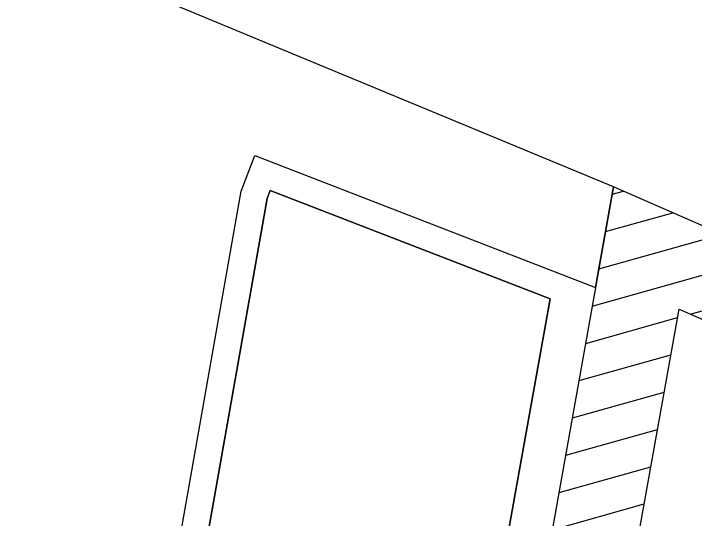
# Model space of a CAD drawing. Header units: centimetres. Extents: x 139057 to 200038, y 34824 to 80516.
# Drawn here: x 172811 to 173446, y 79115 to 79586 of the extents above; entities that cross this region are included whole.
import ezdxf

# ---------------------------------------------------------------- set-up
doc = ezdxf.new("R2010")
doc.units = ezdxf.units.CM
doc.header["$LTSCALE"] = 100
doc.linetypes.add('HIDDEN', pattern=[0.5, 0.25, -0.25])
for name, color, linetype in [('A-100-CAMP-GRIGLIE', 251, 'Continuous'), ('A-GRIGLIATI', 8, 'Continuous'), ('A-SOLAI', 3, 'Continuous'), ('ASFALTO', 2, 'Continuous'), ('CR_RILIEVO PARATIA', 5, 'Continuous')]:
    doc.layers.add(name, color=color, linetype=linetype)

msp = doc.modelspace()

# ---------------------------------------------------------------- hatches: boundary and pattern name
at = {"layer": 'CR_RILIEVO PARATIA'}
h = msp.add_hatch(dxfattribs=at)
h.set_pattern_fill('ANSI31', color=256, scale=10, angle=150.66, style=0)
h.set_pattern_definition([(195.66, (4104738.345, -384253.99), (8.57022335, -30.57145354), [])])
h.paths.add_polyline_path([(174413, 69454.12), (174443.24, 69528.19), (171766.46, 70620.92), (171661.18, 71301.4), (172674.52, 75079.32), (173430.46, 79311.01), (177868.94, 77361.24), (178171, 77229.98), (178202.89, 77303.35), (177900.97, 77434.55), (173369.58, 79425.13), (172596.37, 75096.74), (171579.54, 71305.84), (171694.32, 70563.96)])

# ---------------------------------------------------------------- linework, layer by layer
at = {"layer": 'A-100-CAMP-GRIGLIE', "elevation": 0}
msp.add_lwpolyline([(172978.78, 79029.46), (173046.67, 79414.12), (173049.63, 79421.76), (173310.32, 79320.85), (173249.71, 78981.6)], close=True, dxfattribs=at)
at = {"layer": 'A-GRIGLIATI', "elevation": 0}
msp.add_lwpolyline([(173249.71, 78981.6), (173310.32, 79320.85), (173049.63, 79421.76), (173046.67, 79414.12), (172978.78, 79029.46)], dxfattribs=at)
at = {"layer": 'A-SOLAI', "linetype": 'HIDDEN', "ltscale": 50, "elevation": 0}
msp.add_lwpolyline([(168601.37, 76912.43), (168918.58, 77874.43), (168781.67, 77919.59), (168891.35, 78272.86), (168896.68, 78289.92), (168974.96, 78269.02), (169564.65, 80161.42), (170553.72, 80013.97), (170600.86, 79997.88), (170781.47, 80398.91), (173031.66, 79444.6)], dxfattribs=at)
at = {"layer": 'ASFALTO', "elevation": 0}
msp.add_lwpolyline([(172996.53, 77968.95), (173011.09, 77966.21), (173040.67, 78123.31), (173109.32, 78110.37), (173134.35, 78250.52), (172795.59, 78310.36), (172924.32, 79039.08), (172954.16, 79033.81), (173022.47, 79420.87), (173035.34, 79454.1), (173352.8, 79331.21), (173369.58, 79425.13), (170735.67, 80516.43)], dxfattribs=at)
at = {"layer": 'CR_RILIEVO PARATIA', "elevation": 0}
msp.add_lwpolyline([(174413, 69454.12), (174443.24, 69528.19), (171766.46, 70620.92), (171661.18, 71301.4), (172674.52, 75079.32), (173430.46, 79311.01), (177868.94, 77361.24), (178171, 77229.98), (178202.89, 77303.35), (177900.97, 77434.55), (173369.58, 79425.13), (172596.37, 75096.74), (171579.54, 71305.84), (171694.32, 70563.96)], close=True, dxfattribs=at)

doc.saveas('drawing.dxf')
